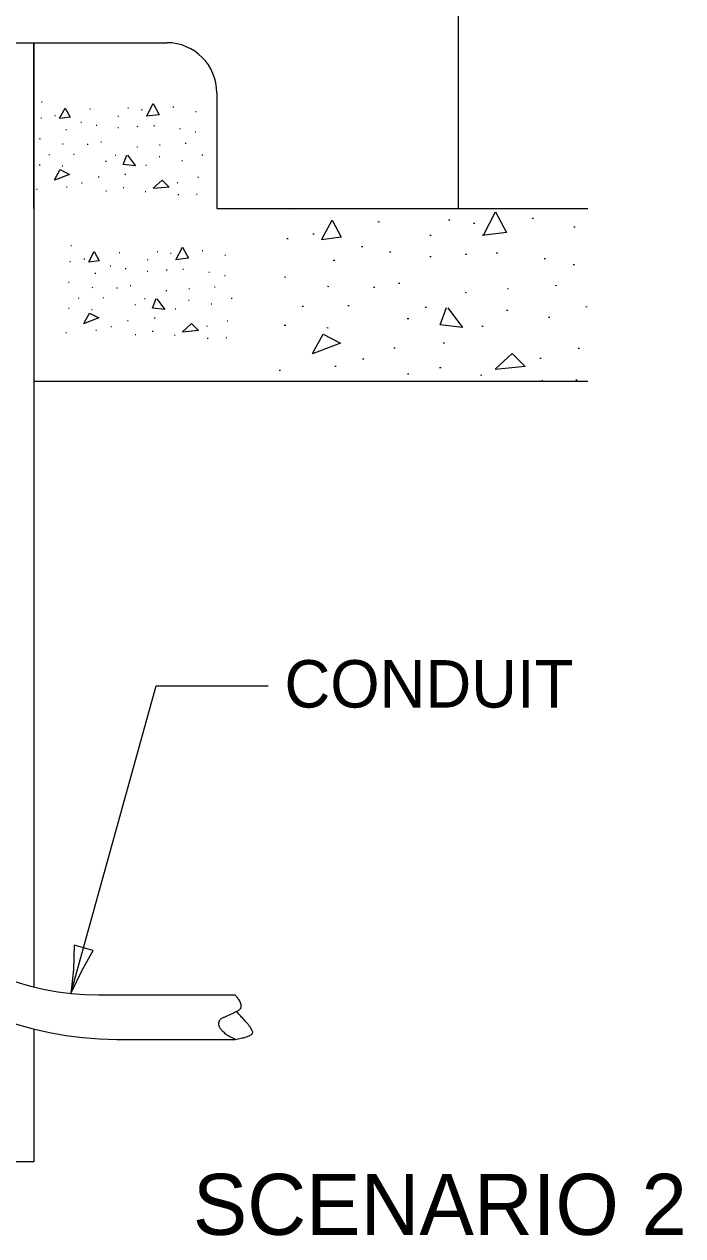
# Model space of a CAD drawing. Extents: x 100 to 1675, y 75 to 1075.
# Drawn here: x 798.4 to 895.6, y 583.5 to 762.2 of the extents above; entities that cross this region are included whole.
import ezdxf

# ---------------------------------------------------------------- set-up
doc = ezdxf.new("R2010")
doc.units = 0
for name, color, linetype in [('PV_Pr_Edge_of_Curb_line', 7, 'Continuous'), ('PV_Pr_Sidewalk', 7, 'Continuous'), ('SG_Ex_Foundations', 7, 'Continuous'), ('SG_Ex_Underground_Conduit', 7, 'Continuous'), ('SG_Pr_Foundations', 7, 'Continuous'), ('SH_General_Details', 7, 'Continuous')]:
    doc.layers.add(name, color=color, linetype=linetype)

msp = doc.modelspace()

# ---------------------------------------------------------------- linework, layer by layer
at = {"layer": 'PV_Pr_Edge_of_Curb_line'}
for points in [[(799.82, 734.98), (799.82, 759.45), (819.43, 759.45)], [(826.82, 752.06), (826.82, 734.98)]]:
    msp.add_lwpolyline(points, dxfattribs=at)
msp.add_arc((819.43, 752.06), 7.39, 0, 90, dxfattribs=at)
at = {"layer": 'PV_Pr_Sidewalk'}
for p, q in [((826.82, 734.98), (881.56, 734.98)), ((799.82, 709.52), (881.56, 709.52))]:
    msp.add_line(p, q, dxfattribs=at)
at = {"layer": 'SG_Ex_Foundations'}
for p, q in [((800.94, 750.74), (801.05, 750.74)), ((808.07, 749.7), (808.17, 749.7)), ((813.69, 749.85), (813.8, 749.84)), ((815.66, 749.58), (815.77, 749.57)), ((820.34, 749.99), (820.45, 749.99)), ((823.66, 749.3), (823.77, 749.3)), ((800.82, 748.37), (800.92, 748.37)), ((802.89, 748.74), (802.99, 748.73)), ((806.75, 747.73), (806.85, 747.72)), ((808.99, 747.31), (809.1, 747.3)), ((812.2, 748.63), (812.3, 748.63)), ((815.03, 747.12), (815.14, 747.11)), ((817.48, 747.22), (817.59, 747.21)), ((800.61, 745.3), (800.72, 745.29)), ((804.51, 746.64), (804.61, 746.63)), ((812.19, 746.94), (812.3, 746.94)), ((821.29, 746.78), (821.4, 746.77)), ((823.6, 746.29), (823.71, 746.29)), ((804.05, 744.56), (804.16, 744.55)), ((807.7, 744.49), (807.81, 744.48)), ((809.7, 744.81), (809.81, 744.81)), ((814.99, 744.08), (815.1, 744.08)), ((818.34, 744.37), (818.44, 744.37)), ((822.16, 744.64), (822.27, 744.63)), ((802.02, 742.98), (802.13, 742.97)), ((805.68, 743.02), (805.78, 743.02)), ((810.4, 742), (810.51, 741.99)), ((811.81, 742.89), (811.92, 742.89)), ((818.31, 742.66), (818.41, 742.65)), ((821.64, 742.1), (821.75, 742.1)), ((824.62, 742.93), (824.73, 742.93)), ((800.61, 741.46), (800.72, 741.46)), ((804, 741.27), (804.11, 741.27)), ((813.26, 740.05), (813.37, 740.04)), ((816.34, 741.38), (816.44, 741.37)), ((804.62, 738.21), (804.73, 738.2)), ((806.84, 738.77), (806.95, 738.77)), ((809.32, 739.67), (809.43, 739.67)), ((812.97, 738.1), (813.08, 738.09)), ((820.95, 738.85), (821.06, 738.84)), ((824, 739.63), (824.11, 739.62)), ((800.2, 737.87), (800.31, 737.87)), ((810.42, 737.59), (810.53, 737.59)), ((816.24, 737.5), (816.34, 737.49)), ((821.08, 737.06), (821.19, 737.06)), ((823.82, 737.12), (823.93, 737.12)), ((837.39, 734.98), (837.59, 734.97)), ((850.59, 733.06), (850.79, 733.05)), ((861.01, 733.32), (861.21, 733.31)), ((864.67, 732.83), (864.87, 732.82)), ((873.33, 733.59), (873.53, 733.58)), ((841, 731.27), (841.19, 731.26)), ((858.25, 731.07), (858.45, 731.07)), ((879.5, 732.31), (879.69, 732.3)), ((805.26, 729.56), (805.37, 729.56)), ((837.16, 730.59), (837.35, 730.58)), ((848.15, 729.39), (848.35, 729.39)), ((807.21, 727.56), (807.31, 727.56)), ((812.39, 728.53), (812.49, 728.52)), ((816.52, 727.46), (816.62, 727.45)), ((818.01, 728.67), (818.12, 728.66)), ((819.98, 728.4), (820.09, 728.4)), ((824.66, 728.81), (824.77, 728.81)), ((827.98, 728.12), (828.09, 728.12)), ((844, 727.38), (844.2, 727.37)), ((852.31, 728.62), (852.5, 728.61)), ((858.24, 727.94), (858.44, 727.93)), ((863.5, 728.26), (863.7, 728.25)), ((868.04, 728.45), (868.23, 728.44)), ((875.1, 727.63), (875.3, 727.63)), ((805.14, 727.19), (805.24, 727.19)), ((811.07, 726.55), (811.18, 726.54)), ((813.31, 726.13), (813.42, 726.13)), ((816.51, 725.77), (816.62, 725.76)), ((819.35, 725.94), (819.46, 725.93)), ((821.8, 726.04), (821.91, 726.03)), ((825.61, 725.6), (825.72, 725.59)), ((879.38, 726.73), (879.58, 726.72)), ((804.93, 724.12), (805.04, 724.12)), ((808.83, 725.46), (808.94, 725.45)), ((827.92, 725.11), (828.03, 725.11)), ((836.78, 724.9), (836.98, 724.89)), ((853.63, 724), (853.82, 723.99)), ((808.37, 723.38), (808.48, 723.37)), ((812.02, 723.31), (812.13, 723.31)), ((814.02, 723.64), (814.13, 723.63)), ((819.31, 722.9), (819.42, 722.9)), ((822.66, 723.19), (822.76, 723.19)), ((826.48, 723.46), (826.59, 723.46)), ((843.15, 723.52), (843.35, 723.51)), ((849.92, 723.4), (850.11, 723.39)), ((863.43, 722.64), (863.62, 722.63)), ((869.63, 723.18), (869.82, 723.17)), ((876.71, 723.67), (876.91, 723.66)), ((804.93, 720.29), (805.04, 720.28)), ((806.34, 721.8), (806.45, 721.79)), ((810, 721.85), (810.1, 721.84)), ((814.72, 720.82), (814.83, 720.82)), ((816.13, 721.72), (816.24, 721.71)), ((822.63, 721.48), (822.73, 721.48)), ((825.96, 720.93), (826.07, 720.92)), ((828.94, 721.76), (829.05, 721.75)), ((839.39, 720.59), (839.59, 720.58)), ((846.16, 720.68), (846.36, 720.67)), ((857.54, 720.44), (857.73, 720.43)), ((881.27, 720.52), (881.47, 720.51)), ((808.32, 720.09), (808.43, 720.09)), ((813.64, 718.49), (813.75, 718.49)), ((817.58, 718.87), (817.69, 718.87)), ((820.66, 720.2), (820.76, 720.19)), ((828.32, 718.45), (828.43, 718.44)), ((854.92, 718.78), (855.12, 718.77)), ((869.57, 720), (869.77, 720)), ((875.75, 718.98), (875.94, 718.97)), ((804.52, 716.7), (804.63, 716.69)), ((808.94, 717.03), (809.05, 717.03)), ((811.16, 717.6), (811.27, 717.59)), ((817.29, 716.92), (817.4, 716.92)), ((825.27, 717.67), (825.38, 717.66)), ((836.77, 717.79), (836.97, 717.78)), ((843.06, 717.43), (843.26, 717.42)), ((865.92, 717.63), (866.11, 717.62)), ((814.74, 716.41), (814.85, 716.41)), ((820.56, 716.32), (820.66, 716.32)), ((825.4, 715.88), (825.51, 715.88)), ((828.14, 715.95), (828.25, 715.94)), ((860.23, 715.17), (860.42, 715.16)), ((852.92, 714.47), (853.12, 714.46)), ((880.12, 714.39), (880.31, 714.38)), ((844.21, 711.76), (844.41, 711.75)), ((848.32, 712.8), (848.51, 712.8)), ((859.69, 711.55), (859.89, 711.54)), ((874.47, 712.94), (874.67, 712.93)), ((836.02, 711.14), (836.22, 711.13)), ((854.95, 710.61), (855.15, 710.6)), ((865.73, 710.44), (865.93, 710.43)), ((874.71, 709.63), (874.9, 709.62)), ((879.79, 709.75), (879.99, 709.74))]:
    msp.add_line(p, q, dxfattribs=at)
for points in [[(803.6, 748.31), (804.41, 749.82), (805.15, 748.48), (803.58, 748.26)], [(816.48, 748.68), (817.41, 750.48), (818.3, 748.84), (816.37, 748.61)], [(813.62, 742.85), (814.81, 741.28), (813.01, 741.49), (813.52, 742.88)], [(802.86, 739.22), (803.69, 740.75), (805.07, 740.03), (802.84, 739.19)], [(817.43, 737.98), (818.76, 739.2), (819.78, 738.17), (817.4, 737.93)], [(842.31, 730.48), (843.81, 733.27), (845.18, 730.79), (842.28, 730.38)], [(866.19, 731.17), (867.91, 734.49), (869.55, 731.46), (865.98, 731.03)], [(820.8, 727.51), (821.73, 729.3), (822.62, 727.66), (820.69, 727.43)], [(807.92, 727.13), (808.73, 728.64), (809.47, 727.3), (807.9, 727.08)], [(817.94, 721.67), (819.13, 720.11), (817.33, 720.32), (817.84, 721.7)], [(860.89, 720.36), (863.08, 717.45), (859.75, 717.84), (860.69, 720.42)], [(807.18, 718.04), (808.01, 719.58), (809.39, 718.85), (807.16, 718.01)], [(821.75, 716.8), (823.08, 718.02), (824.1, 716.99), (821.72, 716.75)], [(840.94, 713.63), (842.49, 716.47), (845.05, 715.13), (840.91, 713.57)], [(867.94, 711.33), (870.4, 713.59), (872.29, 711.68), (867.89, 711.23)]]:
    msp.add_lwpolyline(points, dxfattribs=at)
at = {"layer": 'SG_Ex_Underground_Conduit'}
for p, q in [((809.36, 619), (829.51, 619)), ((812.05, 612.44), (829.51, 612.44))]:
    msp.add_line(p, q, dxfattribs=at)
for centre, radius in [((812.05, 661.73), 49.29), ((809.36, 658.43), 39.43)]:
    msp.add_arc(centre, radius, 180, 270, dxfattribs=at)
for points in [[(829.51, 619), (830.99, 617.22), (828.89, 616.1), (826.82, 615.26), (827.45, 613.48), (829.51, 612.44)], [(829.51, 612.44), (832.11, 612.88), (832.11, 614.07), (829.66, 616.57)]]:
    msp.add_open_spline(points, degree=2, dxfattribs=at)
at = {"layer": 'SG_Pr_Foundations'}
msp.add_lwpolyline([(799.82, 613.98), (799.82, 594.39), (733.47, 594.39), (733.47, 759.45), (799.82, 759.45), (799.82, 620.18)], dxfattribs=at)
at = {"layer": 'SH_General_Details'}
msp.add_line((862.4, 868.31), (862.4, 734.98), dxfattribs=at)
msp.add_lwpolyline([(805.28, 619.21), (817.87, 664.57), (834.38, 664.57)], dxfattribs=at)
msp.add_lwpolyline([(808.57, 625.56), (807.16, 625.96), (805.75, 626.35), (805.64, 622.75), (805.28, 619.21), (806.94, 622.63)], close=True, dxfattribs=at)

# ---------------------------------------------------------------- texts
for s, height, p in [('CONDUIT', 7, (836.79, 661.38)), ('SCENARIO 2', 9, (823.27, 583.6))]:
    msp.add_text(s, height=height, dxfattribs=at).set_placement(p)

doc.saveas('drawing.dxf')
